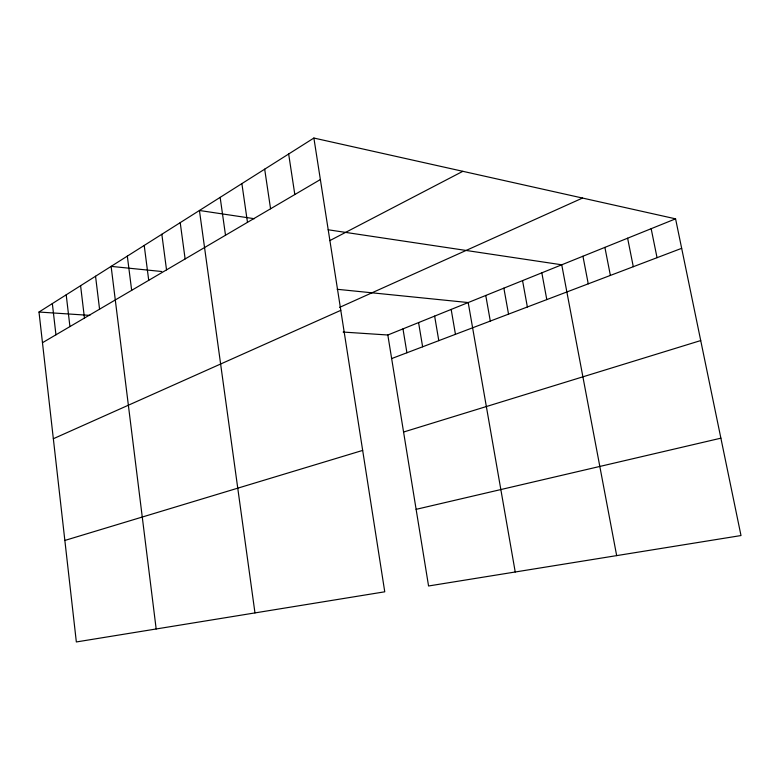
<?xml version="1.0" encoding="UTF-8"?>
<svg xmlns="http://www.w3.org/2000/svg" width="780" height="780" viewBox="0 0 780 780"><rect width="100%" height="100%" fill="white"/><g stroke="black" fill="none" stroke-linecap="round" stroke-linejoin="round"><path stroke-width="1.17" d="M313.882 138.041L384.755 591.806L76.343 641.959L39 312.029L313.882 138.041L675.577 218.839L741 535.548L428.561 585.985L387.826 335L343.142 332.056M42.471 342.712L320.365 179.546M329.794 240.62L462.842 171.317M339.641 307.359L582.514 198.052M53.342 438.731L340.792 310.343M387.826 335L675.577 218.839M391.648 358.576L681.671 248.323M403.572 432.032L700.723 340.558M64.847 540.442L362.671 450.411M416.12 509.34L720.886 438.175M39 312.029L89.856 315.383M161.704 271.508L111.121 266.38L156.175 628.982M337.155 289.282L468.205 302.552L515.229 571.993M254.348 218.712L199.436 210.483L254.972 612.914M328.146 229.778L561.736 264.79L616.668 555.623M651.163 228.696L657.043 257.683M627.617 238.202L633.292 266.711M604.89 247.377L610.379 275.428M582.943 256.23L588.247 283.832M541.827 272.834L546.8 299.598M522.551 280.615L527.368 306.979M503.87 288.151L508.541 314.135M485.764 295.464L490.298 321.067M451.171 309.426L455.452 334.318M434.635 316.105L438.799 340.655M418.577 322.589L422.623 346.798M402.977 328.877L406.916 352.774M288.659 154.011L294.82 194.542M264.683 169.182L270.562 208.786M241.878 183.612L247.484 222.339M220.155 197.369L225.508 235.238M180.219 222.641L185.123 258.95M161.83 234.283L166.53 269.87M144.212 245.437L148.726 280.322M127.325 256.123L131.664 290.345M95.55 276.237L99.567 309.192M80.593 285.704L84.454 318.055M66.203 294.811L69.927 326.586M52.348 303.586L55.946 334.805"/></g></svg>
